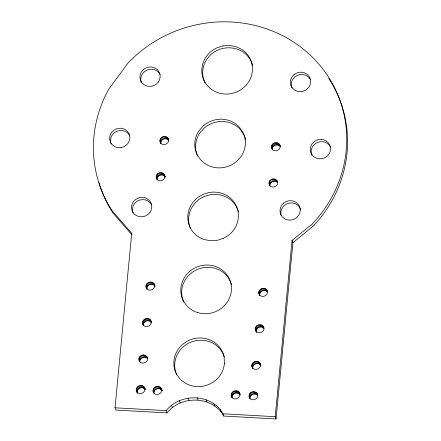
<?xml version="1.0" encoding="UTF-8"?>
<svg xmlns="http://www.w3.org/2000/svg" width="441" height="441" viewBox="0 0 441 441"><rect width="100%" height="100%" fill="white"/><g stroke="black" fill="none" stroke-linecap="round" stroke-linejoin="round"><path stroke-width="0.66" d="M115.029 407.793L131.716 233.267L112.207 210.859A127.432 120.922 -20.4 0 1 108.657 89.363L128.039 62.997A127.432 120.922 -20.4 0 1 307.096 52.27A127.432 120.922 -20.4 0 1 312.118 224.089L292.063 240.406L275.212 416.69L276.055 418.95L223.736 416.045L221.217 411.971L220.379 409.711C206.873 393.278 179.222 394.182 166.136 410.632L115.029 407.793L115.873 410.058L166.979 412.892C180.066 396.448 207.717 395.538 221.217 411.971M276.055 418.95L292.907 242.671L292.063 240.406M168.153 138.689C170.81 144.097 161.059 147.338 159.995 141.39C158.997 135.745 168.33 134.604 168.782 140.387M160.838 143.65C160.022 139.615 165.761 136.936 168.39 140.056L167.552 137.796M164.421 174.89C167.078 180.292 157.327 183.533 156.263 177.585C155.271 171.94 164.598 170.799 165.05 176.582M156.263 177.585L157.106 179.851C156.175 175.281 163.297 172.9 165.259 177.15M146.836 289.064C142.542 282.648 154.637 278.64 155.083 286.479L153.639 283.32M146.081 286.915L146.925 289.175C146.114 285.14 151.853 282.461 154.482 285.586M143.353 325.513C139.058 319.196 151.043 315.05 151.511 322.812M142.597 323.358L143.441 325.623C142.504 321.054 149.637 318.672 151.599 322.922M147.134 357.193C149.791 362.601 140.04 365.843 138.976 359.895C137.945 354.63 146.671 352.971 147.553 358.329M138.976 359.895L139.819 362.155C139.009 358.12 144.742 355.44 147.377 358.566L146.533 356.3M137.107 392.518C132.813 386.101 144.902 382.093 145.348 389.932L143.909 386.774M136.352 390.368L137.19 392.628C136.379 388.593 142.118 385.914 144.747 389.039M161.279 388.598C163.936 394.006 154.185 397.247 153.121 391.299C152.184 385.269 162.051 384.701 162.117 390.864L160.678 387.705M153.121 391.299L153.964 393.559C153.148 389.524 158.887 386.845 161.516 389.965M279.726 144.885C282.389 150.293 272.637 153.534 271.573 147.586C270.559 141.947 279.908 140.795 280.36 146.583M272.411 149.846C271.59 145.811 277.339 143.132 279.969 146.252L279.131 143.992M277.218 181.152C279.881 186.554 270.129 189.801 269.065 183.847C268.018 178.594 276.761 176.918 277.643 182.282M269.065 183.847L269.909 186.113C269.076 182.078 274.837 179.399 277.461 182.519L276.623 180.259M232.071 397.793C227.776 391.476 239.766 387.33 240.229 395.092M238.873 392.049L239.717 394.309C237.379 391.58 232.379 393.256 232.115 396.823L231.277 394.563M259.639 295.332C255.56 289.748 265.984 284.831 267.461 291.611M258.884 293.177L259.727 295.442C258.911 291.402 264.65 288.723 267.285 291.848L266.441 289.588M252.66 368.318C248.366 361.896 260.46 357.888 260.907 365.727L259.462 362.574M251.905 366.168L252.748 368.428C251.938 364.393 257.676 361.714 260.306 364.834M257.307 393.929C259.964 399.337 250.218 402.578 249.154 396.63C248.118 391.365 256.844 389.706 257.726 395.064M249.154 396.63L249.992 398.89C249.182 394.855 254.92 392.176 257.55 395.301L256.706 393.036M263.558 326.924C266.193 332.266 256.574 335.601 255.427 329.697C254.281 324.405 263.084 322.652 263.977 328.054M255.427 329.697L256.271 331.957C255.367 327.906 261.144 325.138 263.801 328.291L262.957 326.031M256.447 329.747L256.971 328.771L256.127 326.511M292.907 242.671L312.961 226.354A127.432 120.922 -20.4 0 0 328.793 78.492M220.379 409.711L222.892 413.785L275.212 416.69M136.682 391.387C138.904 396.194 146.908 392.435 144.505 387.667M131.672 234.513L113.05 213.119A127.432 120.922 -20.4 0 1 98.949 182.618M259.22 294.197C261.441 299.004 269.44 295.25 267.042 290.481M151.698 204.96L150.287 202.86A10.193 9.674 -20.4 0 0 138.259 200.638L136.021 202.066A10.193 9.674 -20.4 0 0 133.039 213.141M252.241 367.188C254.463 371.989 262.461 368.235 260.063 363.467M231.652 396.663C233.873 401.464 241.877 397.71 239.474 392.942M146.418 287.934C148.639 292.741 156.638 288.987 154.24 284.213M142.934 324.378C145.155 329.184 153.154 325.43 150.756 320.662M278.304 143.286L279.142 145.547M277.306 142.818L278.15 145.078M276.209 142.614L277.053 144.874M275.09 142.691L275.928 144.957M274.015 143.049L274.853 145.31M273.062 143.656L273.905 145.916M272.185 144.604L273.029 146.864M271.777 145.447L272.621 147.707M271.529 146.506L272.367 148.771M271.573 147.586L272.202 149.284M275.796 179.553L276.639 181.813M274.798 179.079L275.642 181.345M273.707 178.881L274.545 181.141M272.582 178.958L273.42 181.218M271.507 179.311L272.351 181.576M270.454 180.005L271.298 182.271M269.677 180.865L270.52 183.131M269.269 181.709L270.113 183.974M269.021 182.772L269.864 185.033M265.614 288.877L266.458 291.143M264.622 288.408L265.46 290.674M263.525 288.205L264.363 290.47M262.401 288.287L263.244 290.547M261.326 288.64L262.169 290.906M260.377 289.246L261.215 291.512M259.611 290.068L260.455 292.328M259.088 291.038L259.931 293.304M258.839 292.102L259.683 294.362M262.13 325.326L262.974 327.586M261.138 324.852L261.976 327.117M260.041 324.653L260.879 326.913M258.917 324.73L259.76 326.99M257.842 325.089L258.685 327.349M256.894 325.695L257.731 327.955M255.609 327.547L256.453 329.813M255.356 328.545L256.199 330.805M256.171 331.296L256.59 332.426M258.635 361.868L259.479 364.128M257.643 361.394L258.487 363.66M256.546 361.196L257.39 363.456M255.422 361.273L256.265 363.533M254.352 361.631L255.19 363.891M253.399 362.237L254.242 364.498M252.638 363.053L253.476 365.313M252.114 364.029L252.952 366.289M251.866 365.087L252.704 367.347M166.726 137.09L167.569 139.35M165.733 136.622L166.571 138.882M164.636 136.418L165.474 138.678M163.512 136.495L164.355 138.761M162.437 136.853L163.28 139.113M161.489 137.46L162.327 139.72M255.885 392.33L256.723 394.596M160.722 138.276L161.566 140.541M254.887 391.862L255.73 394.122M160.199 139.251L161.042 141.511M253.79 391.658L254.633 393.923M159.951 140.31L160.794 142.575M159.995 141.39L160.629 143.088M252.665 391.74L253.509 394M251.596 392.093L252.434 394.353M250.642 392.699L251.486 394.965M249.882 393.521L250.72 395.781M249.358 394.491L250.196 396.751M249.11 395.555L249.948 397.815M164.752 175.909L165.171 177.039M163.82 173.991L164.658 176.257M162.994 173.285L163.837 175.551M162.001 172.817L162.839 175.077M160.904 172.613L161.742 174.879M159.78 172.696L160.623 174.956M158.705 173.048L159.548 175.314M157.757 173.655L158.595 175.92M238.052 391.343L238.89 393.604M157.046 174.415L157.889 176.676M237.054 390.869L237.897 393.135M156.467 175.446L157.31 177.712M235.957 390.671L236.8 392.931M156.219 176.51L157.062 178.77M234.838 390.748L235.676 393.008M233.763 391.101L234.601 393.366M232.809 391.713L233.653 393.973M232.049 392.529L232.887 394.789M231.525 393.504L232.363 395.764M231.321 395.643L231.949 397.335M222.892 413.785L223.736 416.045M213.924 403.763L214.761 406.023M206.024 399.673L206.868 401.938M197.232 397.732L198.07 399.993M152.812 282.615L153.655 284.88M151.82 282.146L152.663 284.406M150.723 281.942L151.566 284.208M131.716 233.267L132.135 234.397M149.598 282.025L150.442 284.285M148.529 282.378L149.367 284.638M147.575 282.984L148.419 285.25M146.814 283.806L147.652 286.066M146.291 284.776L147.129 287.036M188.131 398.058L188.969 400.318M146.043 285.84L146.881 288.1M150.155 319.769L150.998 322.029M149.328 319.063L150.172 321.324M179.349 400.637L180.187 402.898M148.336 318.589L149.179 320.855M147.239 318.391L148.082 320.651M146.114 318.468L146.958 320.728M145.045 318.821L145.883 321.087M144.091 319.433L144.935 321.693M143.331 320.249L144.168 322.509M142.807 321.219L143.645 323.485M142.553 322.283L143.397 324.543M171.483 405.29L172.321 407.55M161.61 389.618L162.029 390.748M159.851 387L160.695 389.26M158.859 386.531L159.697 388.791M157.762 386.327L158.6 388.587M145.706 355.595L146.55 357.86M166.136 410.632L166.979 412.892M156.638 386.404L157.476 388.67M144.714 355.126L145.552 357.386M155.563 386.763L156.406 389.023M143.617 354.922L144.461 357.188M154.615 387.369L155.453 389.629M142.493 355.005L143.336 357.265M153.848 388.185L154.692 390.45M141.418 355.358L142.261 357.618M153.325 389.16L154.168 391.421M140.47 355.964L141.307 358.23M153.077 390.219L153.92 392.484M139.703 356.786L140.547 359.046M139.18 357.756L140.023 360.016M138.932 358.82L139.775 361.08M143.082 386.068L143.92 388.328M142.085 385.599L142.928 387.86M140.988 385.395L141.831 387.656M139.869 385.473L140.707 387.738M138.794 385.831L139.632 388.091M137.84 386.437L138.683 388.697M137.079 387.253L137.923 389.519M136.556 388.229L137.399 390.489M136.308 389.287L137.145 391.553M137.283 392.281L137.702 393.411M291.892 87.991A10.193 9.674 -20.4 0 1 293.083 78.845L294.875 76.921A10.193 9.674 -20.4 0 1 310.558 79.815M311.804 155.177A10.193 9.674 -20.4 0 1 319.549 141.842L322.195 141.655A10.193 9.674 -20.4 0 1 330.463 147.002M190.424 228.515A25.484 24.183 -20.4 0 1 206.129 195.837A25.484 24.183 -20.4 0 1 238.504 211.934M197.645 156.175A25.484 24.183 -20.4 0 1 200.236 132.438L204.729 127.631A25.484 24.183 -20.4 0 1 240.4 129.61L243.928 134.863A25.484 24.183 -20.4 0 1 245.631 139.632M281.281 215.881A10.193 9.674 -20.4 0 1 282.681 207.331L284.478 205.407A10.193 9.674 -20.4 0 1 296.81 204.536L298.75 206.201A10.193 9.674 -20.4 0 1 300.635 209.475M141.423 82.732A10.193 9.674 -20.4 0 1 144.665 71.453A10.193 9.674 -20.4 0 1 156.737 70.792L158.677 72.456A10.193 9.674 -20.4 0 1 160.089 74.557M111.121 144.036A10.193 9.674 -20.4 0 1 121.507 130.514L124.086 130.988A10.193 9.674 -20.4 0 1 129.781 135.856M176.731 374.927A25.484 24.183 -20.4 0 1 191.554 341.896A25.484 24.183 -20.4 0 1 224.392 357.155M183.704 302.013A25.484 24.183 -20.4 0 1 198.841 268.867A25.484 24.183 -20.4 0 1 231.536 284.853M204.966 82.947A25.484 24.183 -20.4 0 1 217.374 50.257C225.423 46.597 235.042 46.983 242.6 51.658A25.484 24.183 -20.4 0 1 252.687 65.836M158.319 82.02L156.522 83.944A10.193 9.674 -20.4 0 1 144.19 84.81L142.25 83.151A10.193 9.674 -20.4 0 1 142.603 70.306A10.193 9.674 -20.4 0 1 155.894 68.531L157.834 70.191A10.193 9.674 -20.4 0 1 158.319 82.02M203.885 125.365L199.393 130.178A25.484 24.183 -20.4 0 0 197.072 154.482L200.6 159.741A25.484 24.183 -20.4 0 0 236.271 161.72L240.764 156.908A25.484 24.183 -20.4 0 0 243.085 132.603L239.557 127.35A25.484 24.183 -20.4 0 0 203.885 125.365M149.929 212.424L148.132 214.348A10.193 9.674 -20.4 0 1 133.866 213.554A10.193 9.674 -20.4 0 1 135.178 199.806L137.416 198.378A10.193 9.674 -20.4 0 1 149.449 200.6L150.861 202.7A10.193 9.674 -20.4 0 1 149.929 212.424M294.037 74.661L292.24 76.585A10.193 9.674 -20.4 0 0 291.308 86.304L292.719 88.409A10.193 9.674 -20.4 0 0 304.753 90.631L306.991 89.203A10.193 9.674 -20.4 0 0 308.303 75.45A10.193 9.674 -20.4 0 0 294.037 74.661M283.64 203.147L281.843 205.071A10.193 9.674 -20.4 0 0 282.323 216.895L284.263 218.554A10.193 9.674 -20.4 0 0 297.554 216.779A10.193 9.674 -20.4 0 0 297.907 203.935L295.966 202.276A10.193 9.674 -20.4 0 0 283.64 203.147M222.848 45.903L216.537 47.992A25.484 24.183 -20.4 0 0 206.316 84.292A25.484 24.183 -20.4 0 0 244.964 86.442A25.484 24.183 -20.4 0 0 241.762 49.392L235.907 46.63L229.458 45.44L222.848 45.903M223.708 238.212L217.391 240.301L210.787 240.764L204.337 239.573A25.484 24.183 -20.4 0 1 192.425 203.097A25.484 24.183 -20.4 0 1 232.589 200.264A25.484 24.183 -20.4 0 1 223.708 238.212M121.451 147.509L118.805 147.696A10.193 9.674 -20.4 0 1 109.649 137.41A10.193 9.674 -20.4 0 1 120.669 128.248L123.248 128.728A10.193 9.674 -20.4 0 1 129.825 138.535A10.193 9.674 -20.4 0 1 121.451 147.509M321.351 139.395L318.711 139.577A10.193 9.674 -20.4 0 0 310.332 148.556A10.193 9.674 -20.4 0 0 316.914 158.363L319.493 158.837A10.193 9.674 -20.4 0 0 330.513 149.675A10.193 9.674 -20.4 0 0 321.351 139.395M224.392 363.693L224.133 357.359A25.484 24.183 -20.4 0 0 184.735 342.773A25.484 24.183 -20.4 0 0 186.4 383.731A25.484 24.183 -20.4 0 0 224.392 363.693M197.364 312.493A25.484 24.183 -20.4 0 0 231.106 284.439A25.484 24.183 -20.4 0 0 189.944 271.198A25.484 24.183 -20.4 0 0 197.364 312.493"/></g></svg>
